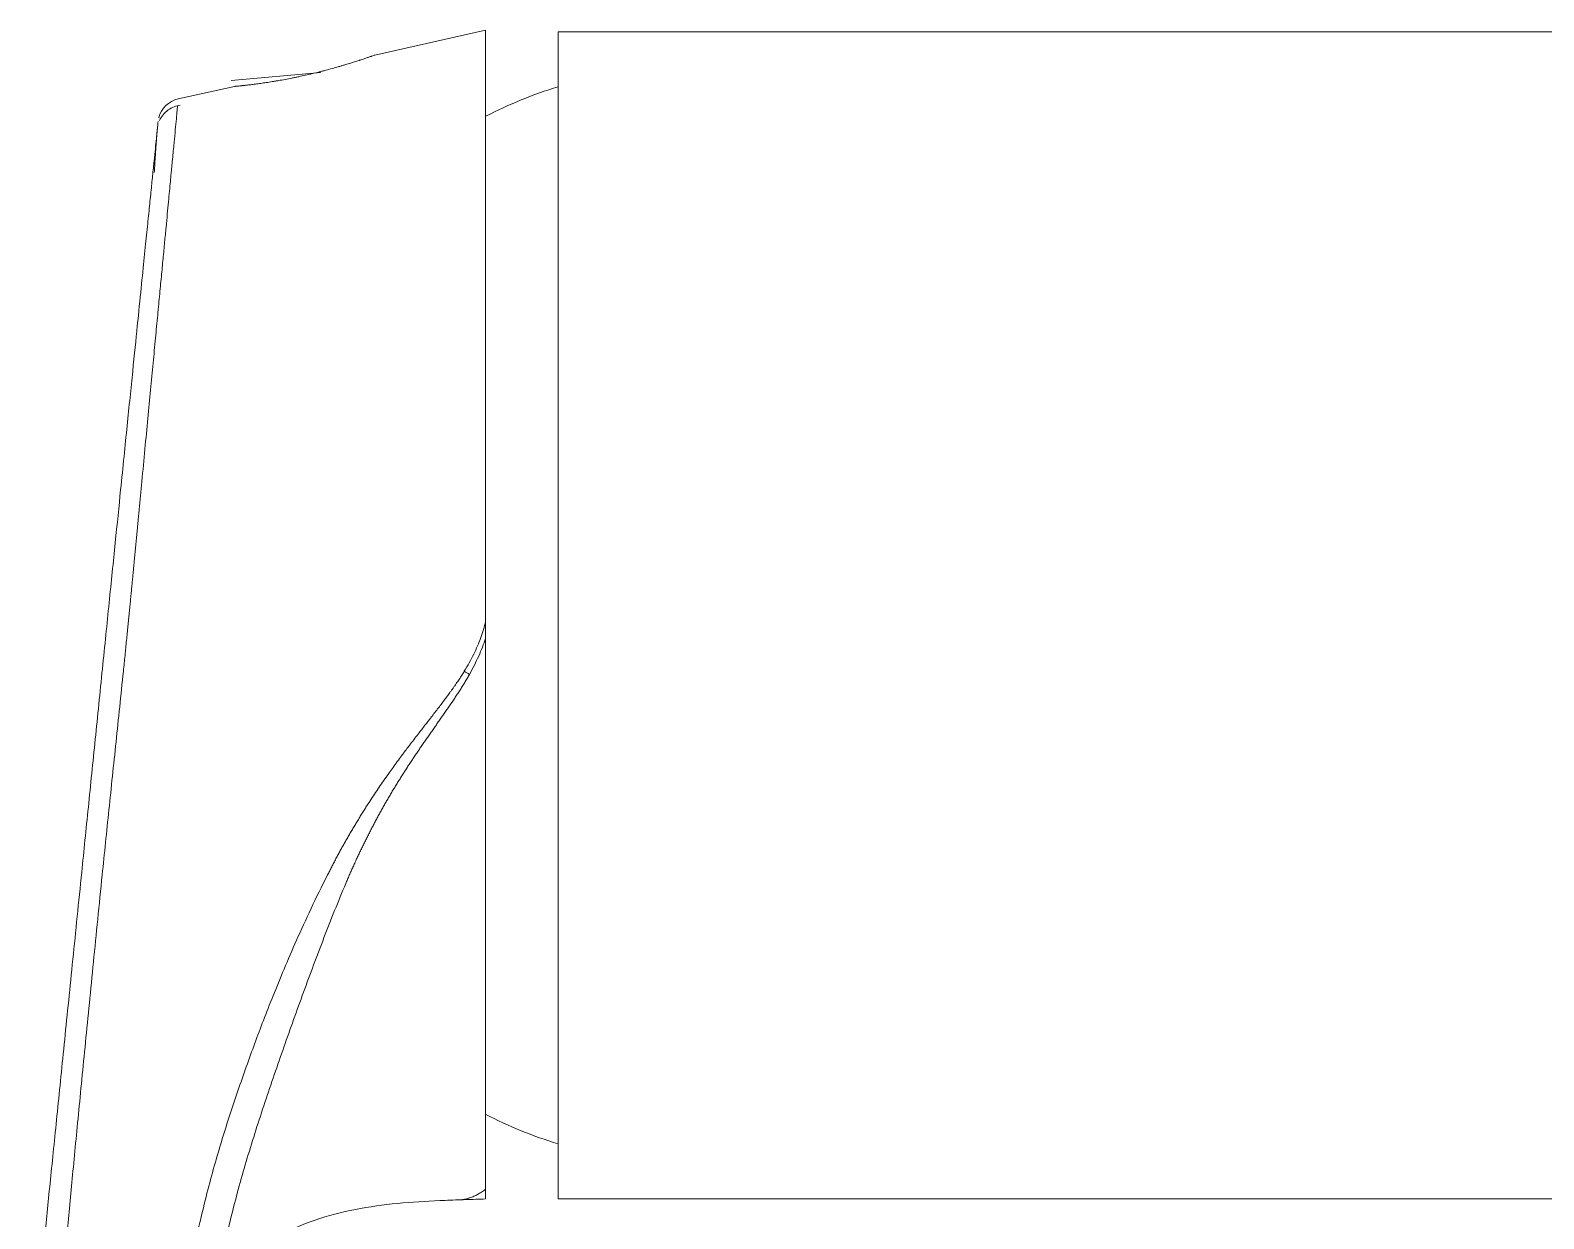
# Model space of a CAD drawing. Extents: x 3349 to 5808, y -3 to 827.
# Drawn here: x 4001 to 4059.4, y 224.9 to 270.7 of the extents above; entities that cross this region are included whole.
import ezdxf

# ---------------------------------------------------------------- set-up
doc = ezdxf.new("R2010")
doc.units = 0
doc.header["$LTSCALE"] = 4
doc.header["$MEASUREMENT"] = 0
doc.layers.add('1', color=7, linetype='CONTINUOUS')

msp = doc.modelspace()

# ---------------------------------------------------------------- linework, layer by layer
at = {"layer": '1', "color": 7, "linetype": 'Continuous', "lineweight": 18}
for p, q in [((4018.578, 270.742), (4014.309, 269.788)), ((4018.578, 270.742), (4014.309, 269.788)), ((4051.373, 270.687), (4021.373, 270.687)), ((4021.373, 270.687), (4021.373, 225.687)), ((4051.373, 270.687), (4021.373, 270.687)), ((4021.373, 270.687), (4021.373, 225.687)), ((4088.873, 270.687), (4051.373, 270.687)), ((4088.873, 270.687), (4051.373, 270.687)), ((4012.219, 269.111), (4008.773, 268.809)), ((4012.219, 269.111), (4008.773, 268.809)), ((4006.726, 268.094), (4008.894, 268.579)), ((4006.726, 268.094), (4008.894, 268.579)), ((4051.373, 225.687), (4021.373, 225.687)), ((4051.373, 225.687), (4021.373, 225.687)), ((4051.373, 225.687), (4088.873, 225.687)), ((4051.373, 225.687), (4088.873, 225.687))]:
    msp.add_line(p, q, dxfattribs=at)
for centre, start, end in [((4026.351, 252.309), 107.02851, 117.20943), ((4026.351, 252.309), 107.02851, 117.20943), ((4026.351, 244.065), 242.73842, 252.97127), ((4026.351, 244.065), 242.73842, 252.97127)]:
    msp.add_arc(centre, 17, start, end, dxfattribs=at)
for centre, major_axis, ratio, start_param, end_param in [((4006.944, 267.118), (-0.995, 0.101), 1, 5.03359, 6.130223), ((4006.944, 267.118), (-0.995, 0.101), 1, 5.03359, 6.130223), ((4017.942, 246.004), (-0.855, 0.518), 0.076435, 1.395699, 1.628739), ((4017.942, 246.004), (-0.855, 0.518), 0.076435, 1.395699, 1.628739)]:
    msp.add_ellipse(centre, major_axis=major_axis, ratio=ratio, start_param=start_param, end_param=end_param, dxfattribs=at)
for points, knots in [([(4018.578, 253.187), (4018.578, 253.81), (4018.578, 254.421), (4018.578, 255.624), (4018.578, 256.215), (4018.578, 257.376), (4018.578, 257.947), (4018.578, 259.068), (4018.578, 259.618), (4018.578, 260.226), (4018.578, 260.293), (4018.578, 260.427), (4018.578, 260.494), (4018.578, 260.695), (4018.578, 261.091), (4018.578, 261.478), (4018.578, 262.237), (4018.578, 262.726), (4018.578, 263.667), (4018.578, 264.12), (4018.578, 264.989), (4018.578, 265.405), (4018.578, 265.853), (4018.578, 265.902), (4018.578, 266), (4018.578, 266.049), (4018.578, 266.195), (4018.578, 266.481), (4018.578, 266.754), (4018.578, 267.283), (4018.578, 267.94), (4018.578, 268.505), (4018.578, 269.022), (4018.578, 269.258), (4018.578, 269.495), (4018.578, 269.521), (4018.578, 269.572), (4018.578, 269.597), (4018.578, 269.672), (4018.578, 269.816), (4018.578, 269.944), (4018.578, 270.182), (4018.578, 270.446), (4018.578, 270.607), (4018.578, 270.715), (4018.578, 270.742), (4018.578, 270.742)], [0, 0, 0, 0, 0.0625, 0.0625, 0.125, 0.125, 0.1875, 0.1875, 0.25, 0.25, 0.257812, 0.257812, 0.265625, 0.265625, 0.28125, 0.3125, 0.3125, 0.375, 0.375, 0.4375, 0.4375, 0.5, 0.5, 0.507812, 0.507812, 0.515625, 0.515625, 0.53125, 0.5625, 0.5625, 0.625, 0.6875, 0.6875, 0.75, 0.75, 0.757812, 0.757812, 0.765625, 0.765625, 0.78125, 0.8125, 0.8125, 0.875, 0.9375, 0.9375, 1, 1, 1, 1]), ([(4018.578, 253.187), (4018.578, 253.81), (4018.578, 254.421), (4018.578, 255.624), (4018.578, 256.215), (4018.578, 257.376), (4018.578, 257.947), (4018.578, 259.068), (4018.578, 259.618), (4018.578, 260.226), (4018.578, 260.293), (4018.578, 260.427), (4018.578, 260.494), (4018.578, 260.695), (4018.578, 261.091), (4018.578, 261.478), (4018.578, 262.237), (4018.578, 262.726), (4018.578, 263.667), (4018.578, 264.12), (4018.578, 264.989), (4018.578, 265.405), (4018.578, 265.853), (4018.578, 265.902), (4018.578, 266), (4018.578, 266.049), (4018.578, 266.195), (4018.578, 266.481), (4018.578, 266.754), (4018.578, 267.283), (4018.578, 267.94), (4018.578, 268.505), (4018.578, 269.022), (4018.578, 269.258), (4018.578, 269.495), (4018.578, 269.521), (4018.578, 269.572), (4018.578, 269.597), (4018.578, 269.672), (4018.578, 269.816), (4018.578, 269.944), (4018.578, 270.182), (4018.578, 270.446), (4018.578, 270.607), (4018.578, 270.715), (4018.578, 270.742), (4018.578, 270.742)], [0, 0, 0, 0, 0.0625, 0.0625, 0.125, 0.125, 0.1875, 0.1875, 0.25, 0.25, 0.257812, 0.257812, 0.265625, 0.265625, 0.28125, 0.3125, 0.3125, 0.375, 0.375, 0.4375, 0.4375, 0.5, 0.5, 0.507812, 0.507812, 0.515625, 0.515625, 0.53125, 0.5625, 0.5625, 0.625, 0.6875, 0.6875, 0.75, 0.75, 0.757812, 0.757812, 0.765625, 0.765625, 0.78125, 0.8125, 0.8125, 0.875, 0.9375, 0.9375, 1, 1, 1, 1]), ([(4014.309, 269.788), (4014.309, 269.788), (4014.305, 269.787), (4014.287, 269.781), (4014.261, 269.772), (4014.219, 269.756), (4014.186, 269.745), (4014.18, 269.743), (4014.166, 269.738), (4014.158, 269.736), (4014.136, 269.728), (4014.12, 269.722), (4014.07, 269.705), (4013.994, 269.679), (4013.905, 269.649), (4013.832, 269.624), (4013.806, 269.616), (4013.767, 269.603), (4013.754, 269.599), (4013.726, 269.59), (4013.658, 269.567), (4013.526, 269.525), (4013.333, 269.464), (4013.192, 269.422), (4013.101, 269.394), (4013.083, 269.389), (4013.046, 269.378), (4012.99, 269.362), (4012.933, 269.345), (4012.818, 269.312), (4012.661, 269.268), (4012.496, 269.223), (4012.371, 269.19), (4012.328, 269.179), (4012.264, 269.163), (4012.243, 269.157), (4012.2, 269.146), (4012.092, 269.119), (4011.897, 269.071), (4011.722, 269.03), (4011.546, 268.991), (4011.458, 268.971), (4011.347, 268.948), (4011.324, 268.943), (4011.28, 268.934), (4011.214, 268.92), (4011.148, 268.907), (4011.018, 268.881), (4010.846, 268.847), (4010.678, 268.817), (4010.554, 268.796), (4010.513, 268.789), (4010.452, 268.778), (4010.432, 268.775), (4010.391, 268.768), (4010.291, 268.752), (4010.119, 268.725), (4009.975, 268.704), (4009.836, 268.685), (4009.769, 268.676), (4009.64, 268.659), (4009.519, 268.644), (4009.358, 268.625), (4009.265, 268.615), (4009.211, 268.609), (4009.201, 268.608), (4009.18, 268.606), (4009.17, 268.605), (4009.141, 268.602), (4009.122, 268.6), (4009.07, 268.595), (4009.009, 268.589), (4008.965, 268.585), (4008.939, 268.583), (4008.931, 268.582), (4008.917, 268.581), (4008.912, 268.58), (4008.898, 268.579), (4008.894, 268.579), (4008.894, 268.579)], [0, 0, 0, 0, 0.031253, 0.031253, 0.062507, 0.09376, 0.09376, 0.101573, 0.101573, 0.109387, 0.109387, 0.125013, 0.125013, 0.156266, 0.18752, 0.18752, 0.203146, 0.203146, 0.21096, 0.21096, 0.218773, 0.250026, 0.28128, 0.312533, 0.312533, 0.320346, 0.320346, 0.32816, 0.343786, 0.343786, 0.375039, 0.406293, 0.406293, 0.421919, 0.421919, 0.429733, 0.429733, 0.437546, 0.468799, 0.500053, 0.500053, 0.531306, 0.531306, 0.539119, 0.539119, 0.546933, 0.562559, 0.562559, 0.593813, 0.625066, 0.625066, 0.640692, 0.640692, 0.648506, 0.648506, 0.656319, 0.687572, 0.718826, 0.718826, 0.750079, 0.750079, 0.781332, 0.812586, 0.843839, 0.843839, 0.851652, 0.851652, 0.859466, 0.859466, 0.875092, 0.875092, 0.906345, 0.937599, 0.937599, 0.953225, 0.953225, 0.968852, 0.968852, 1, 1, 1, 1]), ([(4014.309, 269.788), (4014.309, 269.788), (4014.305, 269.787), (4014.287, 269.781), (4014.261, 269.772), (4014.219, 269.756), (4014.186, 269.745), (4014.18, 269.743), (4014.166, 269.738), (4014.158, 269.736), (4014.136, 269.728), (4014.12, 269.722), (4014.07, 269.705), (4013.994, 269.679), (4013.905, 269.649), (4013.832, 269.624), (4013.806, 269.616), (4013.767, 269.603), (4013.754, 269.599), (4013.726, 269.59), (4013.658, 269.567), (4013.526, 269.525), (4013.333, 269.464), (4013.192, 269.422), (4013.101, 269.394), (4013.083, 269.389), (4013.046, 269.378), (4012.99, 269.362), (4012.933, 269.345), (4012.818, 269.312), (4012.661, 269.268), (4012.496, 269.223), (4012.371, 269.19), (4012.328, 269.179), (4012.264, 269.163), (4012.243, 269.157), (4012.2, 269.146), (4012.092, 269.119), (4011.897, 269.071), (4011.722, 269.03), (4011.546, 268.991), (4011.458, 268.971), (4011.347, 268.948), (4011.324, 268.943), (4011.28, 268.934), (4011.214, 268.92), (4011.148, 268.907), (4011.018, 268.881), (4010.846, 268.847), (4010.678, 268.817), (4010.554, 268.796), (4010.513, 268.789), (4010.452, 268.778), (4010.432, 268.775), (4010.391, 268.768), (4010.291, 268.752), (4010.119, 268.725), (4009.975, 268.704), (4009.836, 268.685), (4009.769, 268.676), (4009.64, 268.659), (4009.519, 268.644), (4009.358, 268.625), (4009.265, 268.615), (4009.211, 268.609), (4009.201, 268.608), (4009.18, 268.606), (4009.17, 268.605), (4009.141, 268.602), (4009.122, 268.6), (4009.07, 268.595), (4009.009, 268.589), (4008.965, 268.585), (4008.939, 268.583), (4008.931, 268.582), (4008.917, 268.581), (4008.912, 268.58), (4008.898, 268.579), (4008.894, 268.579), (4008.894, 268.579)], [0, 0, 0, 0, 0.031253, 0.031253, 0.062507, 0.09376, 0.09376, 0.101573, 0.101573, 0.109387, 0.109387, 0.125013, 0.125013, 0.156266, 0.18752, 0.18752, 0.203146, 0.203146, 0.21096, 0.21096, 0.218773, 0.250026, 0.28128, 0.312533, 0.312533, 0.320346, 0.320346, 0.32816, 0.343786, 0.343786, 0.375039, 0.406293, 0.406293, 0.421919, 0.421919, 0.429733, 0.429733, 0.437546, 0.468799, 0.500053, 0.500053, 0.531306, 0.531306, 0.539119, 0.539119, 0.546933, 0.562559, 0.562559, 0.593813, 0.625066, 0.625066, 0.640692, 0.640692, 0.648506, 0.648506, 0.656319, 0.687572, 0.718826, 0.718826, 0.750079, 0.750079, 0.781332, 0.812586, 0.843839, 0.843839, 0.851652, 0.851652, 0.859466, 0.859466, 0.875092, 0.875092, 0.906345, 0.937599, 0.937599, 0.953225, 0.953225, 0.968852, 0.968852, 1, 1, 1, 1]), ([(4006.806, 267.849), (4006.723, 267.839), (4006.56, 267.799), (4006.33, 267.677), (4006.136, 267.495), (4006.043, 267.347), (4006.006, 267.266)], [0, 0, 0, 0, 0.237697, 0.488898, 0.745933, 1, 1, 1, 1]), ([(4006.806, 267.849), (4006.723, 267.839), (4006.56, 267.799), (4006.33, 267.677), (4006.136, 267.495), (4006.043, 267.347), (4006.006, 267.266)], [0, 0, 0, 0, 0.237697, 0.488898, 0.745933, 1, 1, 1, 1]), ([(4018.578, 253.187), (4018.578, 252.758), (4018.578, 252.325), (4018.578, 251.673), (4018.578, 251.455), (4018.578, 251.018), (4018.578, 250.799), (4018.578, 250.142), (4018.578, 249.703), (4018.578, 248.825), (4018.578, 248.386), (4018.578, 247.946)], [0, 0, 0, 0, 0.25, 0.25, 0.375, 0.375, 0.5, 0.5, 0.75, 0.75, 1, 1, 1, 1]), ([(4018.578, 253.187), (4018.578, 252.758), (4018.578, 252.325), (4018.578, 251.673), (4018.578, 251.455), (4018.578, 251.018), (4018.578, 250.799), (4018.578, 250.142), (4018.578, 249.703), (4018.578, 248.825), (4018.578, 248.386), (4018.578, 247.946)], [0, 0, 0, 0, 0.25, 0.25, 0.375, 0.375, 0.5, 0.5, 0.75, 0.75, 1, 1, 1, 1]), ([(4013.185, 237.849), (4013.196, 237.875), (4013.218, 237.928), (4013.252, 238.007), (4013.286, 238.086), (4013.321, 238.165), (4013.355, 238.244), (4013.39, 238.323), (4013.425, 238.402), (4013.46, 238.481), (4013.496, 238.559), (4013.531, 238.638), (4013.567, 238.716), (4013.604, 238.795), (4013.64, 238.873), (4013.677, 238.952), (4013.714, 239.03), (4013.751, 239.108), (4013.788, 239.186), (4013.826, 239.264), (4013.864, 239.342), (4013.902, 239.419), (4013.94, 239.497), (4013.979, 239.575), (4014.018, 239.652), (4014.057, 239.73), (4014.096, 239.807), (4014.136, 239.884), (4014.175, 239.961), (4014.215, 240.038), (4014.256, 240.115), (4014.296, 240.192), (4014.337, 240.268), (4014.378, 240.345), (4014.42, 240.421), (4014.461, 240.498), (4014.503, 240.574), (4014.545, 240.65), (4014.588, 240.726), (4014.63, 240.802), (4014.673, 240.878), (4014.716, 240.953), (4014.76, 241.029), (4014.803, 241.104), (4014.847, 241.179), (4014.891, 241.254), (4014.936, 241.329), (4014.98, 241.404), (4015.025, 241.479), (4015.071, 241.554), (4015.116, 241.628), (4015.162, 241.703), (4015.208, 241.777), (4015.254, 241.851), (4015.3, 241.925), (4015.347, 241.999), (4015.394, 242.073), (4015.441, 242.147), (4015.488, 242.22), (4015.536, 242.294), (4015.583, 242.367), (4015.631, 242.441), (4015.68, 242.514), (4015.728, 242.587), (4015.777, 242.66), (4015.825, 242.733), (4015.874, 242.806), (4015.924, 242.879), (4015.973, 242.952), (4016.022, 243.025), (4016.072, 243.097), (4016.122, 243.17), (4016.172, 243.242), (4016.222, 243.315), (4016.272, 243.387), (4016.322, 243.46), (4016.373, 243.532), (4016.423, 243.605), (4016.474, 243.677), (4016.525, 243.75), (4016.576, 243.822), (4016.626, 243.895), (4016.677, 243.967), (4016.728, 244.04), (4016.779, 244.112), (4016.83, 244.185), (4016.881, 244.258), (4016.932, 244.331), (4016.982, 244.404), (4017.033, 244.477), (4017.084, 244.55), (4017.134, 244.623), (4017.185, 244.697), (4017.235, 244.77), (4017.285, 244.844), (4017.335, 244.918), (4017.384, 244.993), (4017.434, 245.067), (4017.483, 245.142), (4017.532, 245.217), (4017.581, 245.292), (4017.629, 245.368), (4017.676, 245.444), (4017.724, 245.52), (4017.771, 245.597), (4017.817, 245.674), (4017.863, 245.752), (4017.908, 245.83), (4017.938, 245.882), (4017.953, 245.908)], [0, 0, 0, 0, 0.009221, 0.018443, 0.027665, 0.036889, 0.046115, 0.055341, 0.064568, 0.073797, 0.083028, 0.092259, 0.101492, 0.110727, 0.119963, 0.1292, 0.138439, 0.147679, 0.156921, 0.166165, 0.175409, 0.184655, 0.193903, 0.203152, 0.212402, 0.221654, 0.230907, 0.240161, 0.249416, 0.258673, 0.267931, 0.27719, 0.286451, 0.295713, 0.304977, 0.314243, 0.32351, 0.332779, 0.342049, 0.351322, 0.360596, 0.369872, 0.37915, 0.38843, 0.397713, 0.406997, 0.416284, 0.425574, 0.434866, 0.444161, 0.453459, 0.46276, 0.472063, 0.481369, 0.490679, 0.499991, 0.509307, 0.518627, 0.527949, 0.537276, 0.546605, 0.555939, 0.565276, 0.574617, 0.583961, 0.59331, 0.602662, 0.612019, 0.62138, 0.630745, 0.640114, 0.649488, 0.658866, 0.668249, 0.677636, 0.687028, 0.696424, 0.705826, 0.715232, 0.724642, 0.734058, 0.743478, 0.752903, 0.762333, 0.771769, 0.78121, 0.790656, 0.800107, 0.809564, 0.819026, 0.828494, 0.837967, 0.847446, 0.856931, 0.866422, 0.875919, 0.885422, 0.894931, 0.904447, 0.913969, 0.923498, 0.933034, 0.942577, 0.952127, 0.961685, 0.971251, 0.980825, 0.990409, 1, 1, 1, 1]), ([(4013.185, 237.849), (4013.196, 237.875), (4013.218, 237.928), (4013.252, 238.007), (4013.286, 238.086), (4013.321, 238.165), (4013.355, 238.244), (4013.39, 238.323), (4013.425, 238.402), (4013.46, 238.481), (4013.496, 238.559), (4013.531, 238.638), (4013.567, 238.716), (4013.604, 238.795), (4013.64, 238.873), (4013.677, 238.952), (4013.714, 239.03), (4013.751, 239.108), (4013.788, 239.186), (4013.826, 239.264), (4013.864, 239.342), (4013.902, 239.419), (4013.94, 239.497), (4013.979, 239.575), (4014.018, 239.652), (4014.057, 239.73), (4014.096, 239.807), (4014.136, 239.884), (4014.175, 239.961), (4014.215, 240.038), (4014.256, 240.115), (4014.296, 240.192), (4014.337, 240.268), (4014.378, 240.345), (4014.42, 240.421), (4014.461, 240.498), (4014.503, 240.574), (4014.545, 240.65), (4014.588, 240.726), (4014.63, 240.802), (4014.673, 240.878), (4014.716, 240.953), (4014.76, 241.029), (4014.803, 241.104), (4014.847, 241.179), (4014.891, 241.254), (4014.936, 241.329), (4014.98, 241.404), (4015.025, 241.479), (4015.071, 241.554), (4015.116, 241.628), (4015.162, 241.703), (4015.208, 241.777), (4015.254, 241.851), (4015.3, 241.925), (4015.347, 241.999), (4015.394, 242.073), (4015.441, 242.147), (4015.488, 242.22), (4015.536, 242.294), (4015.583, 242.367), (4015.631, 242.441), (4015.68, 242.514), (4015.728, 242.587), (4015.777, 242.66), (4015.825, 242.733), (4015.874, 242.806), (4015.924, 242.879), (4015.973, 242.952), (4016.022, 243.025), (4016.072, 243.097), (4016.122, 243.17), (4016.172, 243.242), (4016.222, 243.315), (4016.272, 243.387), (4016.322, 243.46), (4016.373, 243.532), (4016.423, 243.605), (4016.474, 243.677), (4016.525, 243.75), (4016.576, 243.822), (4016.626, 243.895), (4016.677, 243.967), (4016.728, 244.04), (4016.779, 244.112), (4016.83, 244.185), (4016.881, 244.258), (4016.932, 244.331), (4016.982, 244.404), (4017.033, 244.477), (4017.084, 244.55), (4017.134, 244.623), (4017.185, 244.697), (4017.235, 244.77), (4017.285, 244.844), (4017.335, 244.918), (4017.384, 244.993), (4017.434, 245.067), (4017.483, 245.142), (4017.532, 245.217), (4017.581, 245.292), (4017.629, 245.368), (4017.676, 245.444), (4017.724, 245.52), (4017.771, 245.597), (4017.817, 245.674), (4017.863, 245.752), (4017.908, 245.83), (4017.938, 245.882), (4017.953, 245.908)], [0, 0, 0, 0, 0.009221, 0.018443, 0.027665, 0.036889, 0.046115, 0.055341, 0.064568, 0.073797, 0.083028, 0.092259, 0.101492, 0.110727, 0.119963, 0.1292, 0.138439, 0.147679, 0.156921, 0.166165, 0.175409, 0.184655, 0.193903, 0.203152, 0.212402, 0.221654, 0.230907, 0.240161, 0.249416, 0.258673, 0.267931, 0.27719, 0.286451, 0.295713, 0.304977, 0.314243, 0.32351, 0.332779, 0.342049, 0.351322, 0.360596, 0.369872, 0.37915, 0.38843, 0.397713, 0.406997, 0.416284, 0.425574, 0.434866, 0.444161, 0.453459, 0.46276, 0.472063, 0.481369, 0.490679, 0.499991, 0.509307, 0.518627, 0.527949, 0.537276, 0.546605, 0.555939, 0.565276, 0.574617, 0.583961, 0.59331, 0.602662, 0.612019, 0.62138, 0.630745, 0.640114, 0.649488, 0.658866, 0.668249, 0.677636, 0.687028, 0.696424, 0.705826, 0.715232, 0.724642, 0.734058, 0.743478, 0.752903, 0.762333, 0.771769, 0.78121, 0.790656, 0.800107, 0.809564, 0.819026, 0.828494, 0.837967, 0.847446, 0.856931, 0.866422, 0.875919, 0.885422, 0.894931, 0.904447, 0.913969, 0.923498, 0.933034, 0.942577, 0.952127, 0.961685, 0.971251, 0.980825, 0.990409, 1, 1, 1, 1]), ([(4018.578, 246.03), (4018.578, 243.277), (4018.578, 237.872), (4018.578, 231.15), (4018.578, 227.433), (4018.578, 226.299), (4018.578, 226.045)], [0, 0, 0, 0, 0.284393, 0.568794, 0.853196, 1, 1, 1, 1]), ([(4018.578, 246.03), (4018.578, 243.277), (4018.578, 237.872), (4018.578, 231.15), (4018.578, 227.433), (4018.578, 226.299), (4018.578, 226.045)], [0, 0, 0, 0, 0.284393, 0.568794, 0.853196, 1, 1, 1, 1]), ([(4018.578, 225.687), (4018.325, 225.678), (4017.811, 225.662), (4016.75, 225.626), (4014.841, 225.521), (4012.656, 225.181), (4010.82, 224.411), (4010.049, 223.886), (4009.735, 223.622)], [0, 0, 0, 0, 0.086539, 0.173078, 0.346156, 0.692311, 0.865389, 1, 1, 1, 1]), ([(4018.578, 225.687), (4018.325, 225.678), (4017.811, 225.662), (4016.75, 225.626), (4014.841, 225.521), (4012.656, 225.181), (4010.82, 224.411), (4010.049, 223.886), (4009.735, 223.622)], [0, 0, 0, 0, 0.086539, 0.173078, 0.346156, 0.692311, 0.865389, 1, 1, 1, 1])]:
    msp.add_open_spline(points, degree=3, knots=knots, dxfattribs=at)
at = {"layer": '1', "color": 7, "linetype": 'Continuous', "lineweight": 13}
for points, knots in [([(4006.701, 267.831), (4006.698, 267.796), (4006.687, 267.681), (4006.663, 267.432), (4006.625, 267.036), (4006.594, 266.707), (4006.56, 266.345), (4006.541, 266.147), (4006.51, 265.824), (4006.494, 265.657), (4006.475, 265.45), (4006.465, 265.344), (4006.46, 265.29), (4006.457, 265.263), (4006.456, 265.25), (4006.455, 265.243), (4006.455, 265.239), (4006.455, 265.238), (4006.455, 265.237), (4006.454, 265.237), (4006.454, 265.236), (4006.454, 265.236), (4006.435, 265.032), (4006.413, 264.801), (4006.363, 264.279), (4006.336, 263.988), (4006.289, 263.498), (4006.256, 263.154), (4006.22, 262.773), (4006.182, 262.371), (4006.162, 262.16), (4006.12, 261.718), (4006.075, 261.254), (4006.003, 260.493), (4005.924, 259.664), (4005.867, 259.065), (4005.808, 258.442), (4005.777, 258.119), (4005.713, 257.448), (4005.68, 257.101), (4005.612, 256.382), (4005.576, 256.011), (4005.503, 255.244), (4005.465, 254.849), (4005.388, 254.035), (4005.348, 253.617), (4005.307, 253.187)], [0, 0, 0, 0, 0.035608, 0.109792, 0.183976, 0.25816, 0.25816, 0.332344, 0.332344, 0.369436, 0.387982, 0.397255, 0.401892, 0.40421, 0.405369, 0.405949, 0.406238, 0.406383, 0.406456, 0.406492, 0.406492, 0.406528, 0.406528, 0.480712, 0.480712, 0.554896, 0.554896, 0.591988, 0.62908, 0.62908, 0.666172, 0.666172, 0.703264, 0.740356, 0.777448, 0.81454, 0.81454, 0.851632, 0.851632, 0.888724, 0.888724, 0.925816, 0.925816, 0.962908, 0.962908, 1, 1, 1, 1]), ([(4006.701, 267.831), (4006.698, 267.796), (4006.687, 267.681), (4006.663, 267.432), (4006.625, 267.036), (4006.594, 266.707), (4006.56, 266.345), (4006.541, 266.147), (4006.51, 265.824), (4006.494, 265.657), (4006.475, 265.45), (4006.465, 265.344), (4006.46, 265.29), (4006.457, 265.263), (4006.456, 265.25), (4006.455, 265.243), (4006.455, 265.239), (4006.455, 265.238), (4006.455, 265.237), (4006.454, 265.237), (4006.454, 265.236), (4006.454, 265.236), (4006.435, 265.032), (4006.413, 264.801), (4006.363, 264.279), (4006.336, 263.988), (4006.289, 263.498), (4006.256, 263.154), (4006.22, 262.773), (4006.182, 262.371), (4006.162, 262.16), (4006.12, 261.718), (4006.075, 261.254), (4006.003, 260.493), (4005.924, 259.664), (4005.867, 259.065), (4005.808, 258.442), (4005.777, 258.119), (4005.713, 257.448), (4005.68, 257.101), (4005.612, 256.382), (4005.576, 256.011), (4005.503, 255.244), (4005.465, 254.849), (4005.388, 254.035), (4005.348, 253.617), (4005.307, 253.187)], [0, 0, 0, 0, 0.035608, 0.109792, 0.183976, 0.25816, 0.25816, 0.332344, 0.332344, 0.369436, 0.387982, 0.397255, 0.401892, 0.40421, 0.405369, 0.405949, 0.406238, 0.406383, 0.406456, 0.406492, 0.406492, 0.406528, 0.406528, 0.480712, 0.480712, 0.554896, 0.554896, 0.591988, 0.62908, 0.62908, 0.666172, 0.666172, 0.703264, 0.740356, 0.777448, 0.81454, 0.81454, 0.851632, 0.851632, 0.888724, 0.888724, 0.925816, 0.925816, 0.962908, 0.962908, 1, 1, 1, 1]), ([(4005.307, 253.187), (4005.305, 253.168), (4005.302, 253.131), (4005.296, 253.075), (4005.291, 253.018), (4005.286, 252.961), (4005.28, 252.904), (4005.275, 252.847), (4005.269, 252.789), (4005.264, 252.731), (4005.258, 252.673), (4005.253, 252.615), (4005.247, 252.556), (4005.242, 252.497), (4005.236, 252.438), (4005.23, 252.378), (4005.225, 252.318), (4005.219, 252.258), (4005.213, 252.198), (4005.208, 252.137), (4005.202, 252.076), (4005.196, 252.015), (4005.19, 251.953), (4005.184, 251.892), (4005.179, 251.83), (4005.173, 251.767), (4005.167, 251.705), (4005.161, 251.642), (4005.155, 251.579), (4005.149, 251.515), (4005.143, 251.452), (4005.137, 251.388), (4005.131, 251.324), (4005.124, 251.259), (4005.118, 251.194), (4005.112, 251.129), (4005.106, 251.064), (4005.1, 250.999), (4005.093, 250.933), (4005.087, 250.867), (4005.081, 250.8), (4005.074, 250.734), (4005.068, 250.667), (4005.062, 250.6), (4005.055, 250.532), (4005.049, 250.465), (4005.042, 250.397), (4005.036, 250.329), (4005.029, 250.26), (4005.023, 250.191), (4005.016, 250.122), (4005.009, 250.053), (4005.003, 249.984), (4004.996, 249.914), (4004.985, 249.801), (4004.97, 249.643), (4004.95, 249.437), (4004.929, 249.223), (4004.907, 249), (4004.885, 248.77), (4004.861, 248.531), (4004.837, 248.284), (4004.812, 248.03), (4004.786, 247.767), (4004.759, 247.496), (4004.731, 247.218), (4004.703, 246.931), (4004.673, 246.638), (4004.643, 246.336), (4004.622, 246.133), (4004.611, 246.03)], [0, 0, 0, 0, 0.008025, 0.016082, 0.02417, 0.03229, 0.040441, 0.048624, 0.056839, 0.065085, 0.073363, 0.081673, 0.090016, 0.09839, 0.106797, 0.115236, 0.123707, 0.132211, 0.140747, 0.149316, 0.157918, 0.166552, 0.175219, 0.183919, 0.192652, 0.201418, 0.210217, 0.219049, 0.227915, 0.236813, 0.245745, 0.25471, 0.263709, 0.272741, 0.281807, 0.290906, 0.300039, 0.309206, 0.318406, 0.32764, 0.336907, 0.346209, 0.355544, 0.364913, 0.374316, 0.383752, 0.393223, 0.402727, 0.412265, 0.421838, 0.431444, 0.441083, 0.450757, 0.460465, 0.470206, 0.497769, 0.526449, 0.556247, 0.587162, 0.619194, 0.65234, 0.686598, 0.721965, 0.758436, 0.796004, 0.834663, 0.874403, 0.915215, 0.957085, 1, 1, 1, 1]), ([(4005.307, 253.187), (4005.305, 253.168), (4005.302, 253.131), (4005.296, 253.075), (4005.291, 253.018), (4005.286, 252.961), (4005.28, 252.904), (4005.275, 252.847), (4005.269, 252.789), (4005.264, 252.731), (4005.258, 252.673), (4005.253, 252.615), (4005.247, 252.556), (4005.242, 252.497), (4005.236, 252.438), (4005.23, 252.378), (4005.225, 252.318), (4005.219, 252.258), (4005.213, 252.198), (4005.208, 252.137), (4005.202, 252.076), (4005.196, 252.015), (4005.19, 251.953), (4005.184, 251.892), (4005.179, 251.83), (4005.173, 251.767), (4005.167, 251.705), (4005.161, 251.642), (4005.155, 251.579), (4005.149, 251.515), (4005.143, 251.452), (4005.137, 251.388), (4005.131, 251.324), (4005.124, 251.259), (4005.118, 251.194), (4005.112, 251.129), (4005.106, 251.064), (4005.1, 250.999), (4005.093, 250.933), (4005.087, 250.867), (4005.081, 250.8), (4005.074, 250.734), (4005.068, 250.667), (4005.062, 250.6), (4005.055, 250.532), (4005.049, 250.465), (4005.042, 250.397), (4005.036, 250.329), (4005.029, 250.26), (4005.023, 250.191), (4005.016, 250.122), (4005.009, 250.053), (4005.003, 249.984), (4004.996, 249.914), (4004.985, 249.801), (4004.97, 249.643), (4004.95, 249.437), (4004.929, 249.223), (4004.907, 249), (4004.885, 248.77), (4004.861, 248.531), (4004.837, 248.284), (4004.812, 248.03), (4004.786, 247.767), (4004.759, 247.496), (4004.731, 247.218), (4004.703, 246.931), (4004.673, 246.638), (4004.643, 246.336), (4004.622, 246.133), (4004.611, 246.03)], [0, 0, 0, 0, 0.008025, 0.016082, 0.02417, 0.03229, 0.040441, 0.048624, 0.056839, 0.065085, 0.073363, 0.081673, 0.090016, 0.09839, 0.106797, 0.115236, 0.123707, 0.132211, 0.140747, 0.149316, 0.157918, 0.166552, 0.175219, 0.183919, 0.192652, 0.201418, 0.210217, 0.219049, 0.227915, 0.236813, 0.245745, 0.25471, 0.263709, 0.272741, 0.281807, 0.290906, 0.300039, 0.309206, 0.318406, 0.32764, 0.336907, 0.346209, 0.355544, 0.364913, 0.374316, 0.383752, 0.393223, 0.402727, 0.412265, 0.421838, 0.431444, 0.441083, 0.450757, 0.460465, 0.470206, 0.497769, 0.526449, 0.556247, 0.587162, 0.619194, 0.65234, 0.686598, 0.721965, 0.758436, 0.796004, 0.834663, 0.874403, 0.915215, 0.957085, 1, 1, 1, 1]), ([(4012.487, 238.187), (4012.5, 238.213), (4012.526, 238.264), (4012.566, 238.342), (4012.605, 238.419), (4012.645, 238.496), (4012.685, 238.574), (4012.726, 238.651), (4012.767, 238.728), (4012.808, 238.806), (4012.849, 238.883), (4012.891, 238.961), (4012.933, 239.038), (4012.975, 239.116), (4013.018, 239.193), (4013.061, 239.271), (4013.104, 239.349), (4013.148, 239.426), (4013.192, 239.504), (4013.236, 239.582), (4013.281, 239.66), (4013.325, 239.737), (4013.371, 239.815), (4013.416, 239.893), (4013.462, 239.971), (4013.508, 240.049), (4013.555, 240.127), (4013.602, 240.205), (4013.649, 240.283), (4013.697, 240.361), (4013.745, 240.44), (4013.793, 240.518), (4013.842, 240.596), (4013.891, 240.674), (4013.94, 240.753), (4013.99, 240.831), (4014.078, 240.969), (4014.207, 241.168), (4014.38, 241.427), (4014.557, 241.688), (4014.778, 242.006), (4015.052, 242.389), (4015.353, 242.797), (4015.664, 243.207), (4015.909, 243.525), (4016.109, 243.783), (4016.235, 243.944), (4016.344, 244.085), (4016.439, 244.206), (4016.518, 244.308), (4016.612, 244.429), (4016.724, 244.574), (4016.856, 244.747), (4016.979, 244.909), (4017.093, 245.062), (4017.187, 245.191), (4017.264, 245.297), (4017.326, 245.384), (4017.386, 245.469), (4017.444, 245.553), (4017.5, 245.636), (4017.555, 245.717), (4017.607, 245.797), (4017.658, 245.876), (4017.707, 245.953), (4017.739, 246.004), (4017.755, 246.03)], [0, 0, 0, 0, 0.00915, 0.018316, 0.027498, 0.036696, 0.045911, 0.055143, 0.064392, 0.073658, 0.082942, 0.092244, 0.101563, 0.110901, 0.120257, 0.129633, 0.139027, 0.148441, 0.157874, 0.167327, 0.1768, 0.186293, 0.195807, 0.205342, 0.214898, 0.224475, 0.234074, 0.243694, 0.253337, 0.263003, 0.272691, 0.282402, 0.292137, 0.301895, 0.311676, 0.321482, 0.331313, 0.36369, 0.39654, 0.429872, 0.463699, 0.519482, 0.579112, 0.624424, 0.682359, 0.706515, 0.728047, 0.746944, 0.763197, 0.776797, 0.787736, 0.812034, 0.834957, 0.856499, 0.876653, 0.895416, 0.906911, 0.918176, 0.929211, 0.940016, 0.95059, 0.960934, 0.971046, 0.980928, 0.990579, 1, 1, 1, 1]), ([(4012.487, 238.187), (4012.5, 238.213), (4012.526, 238.264), (4012.566, 238.342), (4012.605, 238.419), (4012.645, 238.496), (4012.685, 238.574), (4012.726, 238.651), (4012.767, 238.728), (4012.808, 238.806), (4012.849, 238.883), (4012.891, 238.961), (4012.933, 239.038), (4012.975, 239.116), (4013.018, 239.193), (4013.061, 239.271), (4013.104, 239.349), (4013.148, 239.426), (4013.192, 239.504), (4013.236, 239.582), (4013.281, 239.66), (4013.325, 239.737), (4013.371, 239.815), (4013.416, 239.893), (4013.462, 239.971), (4013.508, 240.049), (4013.555, 240.127), (4013.602, 240.205), (4013.649, 240.283), (4013.697, 240.361), (4013.745, 240.44), (4013.793, 240.518), (4013.842, 240.596), (4013.891, 240.674), (4013.94, 240.753), (4013.99, 240.831), (4014.078, 240.969), (4014.207, 241.168), (4014.38, 241.427), (4014.557, 241.688), (4014.778, 242.006), (4015.052, 242.389), (4015.353, 242.797), (4015.664, 243.207), (4015.909, 243.525), (4016.109, 243.783), (4016.235, 243.944), (4016.344, 244.085), (4016.439, 244.206), (4016.518, 244.308), (4016.612, 244.429), (4016.724, 244.574), (4016.856, 244.747), (4016.979, 244.909), (4017.093, 245.062), (4017.187, 245.191), (4017.264, 245.297), (4017.326, 245.384), (4017.386, 245.469), (4017.444, 245.553), (4017.5, 245.636), (4017.555, 245.717), (4017.607, 245.797), (4017.658, 245.876), (4017.707, 245.953), (4017.739, 246.004), (4017.755, 246.03)], [0, 0, 0, 0, 0.00915, 0.018316, 0.027498, 0.036696, 0.045911, 0.055143, 0.064392, 0.073658, 0.082942, 0.092244, 0.101563, 0.110901, 0.120257, 0.129633, 0.139027, 0.148441, 0.157874, 0.167327, 0.1768, 0.186293, 0.195807, 0.205342, 0.214898, 0.224475, 0.234074, 0.243694, 0.253337, 0.263003, 0.272691, 0.282402, 0.292137, 0.301895, 0.311676, 0.321482, 0.331313, 0.36369, 0.39654, 0.429872, 0.463699, 0.519482, 0.579112, 0.624424, 0.682359, 0.706515, 0.728047, 0.746944, 0.763197, 0.776797, 0.787736, 0.812034, 0.834957, 0.856499, 0.876653, 0.895416, 0.906911, 0.918176, 0.929211, 0.940016, 0.95059, 0.960934, 0.971046, 0.980928, 0.990579, 1, 1, 1, 1]), ([(4007.925, 220.687), (4008.032, 221.431), (4008.157, 222.171), (4008.374, 223.274), (4008.451, 223.641), (4008.615, 224.372), (4008.701, 224.737), (4008.883, 225.464), (4008.978, 225.826), (4009.177, 226.548), (4009.28, 226.908), (4009.495, 227.625), (4009.606, 227.983), (4009.833, 228.698), (4009.95, 229.054), (4010.187, 229.767), (4010.308, 230.123), (4010.552, 230.833), (4010.675, 231.188), (4010.923, 231.895), (4011.049, 232.248), (4011.301, 232.953), (4011.429, 233.305), (4011.686, 234.008), (4011.815, 234.359), (4012.078, 235.061), (4012.21, 235.411), (4012.48, 236.11), (4012.616, 236.459), (4012.896, 237.155), (4013.038, 237.502), (4013.185, 237.849)], [0, 0, 0, 0, 0.125, 0.125, 0.1875, 0.1875, 0.25, 0.25, 0.3125, 0.3125, 0.375, 0.375, 0.4375, 0.4375, 0.5, 0.5, 0.5625, 0.5625, 0.625, 0.625, 0.6875, 0.6875, 0.75, 0.75, 0.8125, 0.8125, 0.875, 0.875, 0.9375, 0.9375, 1, 1, 1, 1]), ([(4007.925, 220.687), (4008.032, 221.431), (4008.157, 222.171), (4008.374, 223.274), (4008.451, 223.641), (4008.615, 224.372), (4008.701, 224.737), (4008.883, 225.464), (4008.978, 225.826), (4009.177, 226.548), (4009.28, 226.908), (4009.495, 227.625), (4009.606, 227.983), (4009.833, 228.698), (4009.95, 229.054), (4010.187, 229.767), (4010.308, 230.123), (4010.552, 230.833), (4010.675, 231.188), (4010.923, 231.895), (4011.049, 232.248), (4011.301, 232.953), (4011.429, 233.305), (4011.686, 234.008), (4011.815, 234.359), (4012.078, 235.061), (4012.21, 235.411), (4012.48, 236.11), (4012.616, 236.459), (4012.896, 237.155), (4013.038, 237.502), (4013.185, 237.849)], [0, 0, 0, 0, 0.125, 0.125, 0.1875, 0.1875, 0.25, 0.25, 0.3125, 0.3125, 0.375, 0.375, 0.4375, 0.4375, 0.5, 0.5, 0.5625, 0.5625, 0.625, 0.625, 0.6875, 0.6875, 0.75, 0.75, 0.8125, 0.8125, 0.875, 0.875, 0.9375, 0.9375, 1, 1, 1, 1])]:
    msp.add_open_spline(points, degree=3, knots=knots, dxfattribs=at)
at = {"layer": '1', "color": 7, "linetype": 'Continuous', "lineweight": 18}
for points, degree in [([(4005.991, 267.397), (4005.986, 267.396), (4005.979, 267.37)], 2), ([(4005.991, 267.397), (4005.986, 267.396), (4005.979, 267.37)], 2), ([(4005.949, 267.22), (4005.949, 267.22), (4005.947, 267.196), (4005.935, 267.078), (4005.914, 266.874), (4005.884, 266.578), (4005.845, 266.191), (4005.796, 265.713), (4005.739, 265.149), (4005.673, 264.506), (4005.601, 263.794), (4005.518, 262.979), (4005.42, 262.016), (4005.3, 260.843), (4005.154, 259.401), (4004.975, 257.65), (4004.762, 255.552), (4004.595, 253.911), (4004.505, 253.024)], 3), ([(4005.949, 267.22), (4005.949, 267.22), (4005.947, 267.196), (4005.935, 267.078), (4005.914, 266.874), (4005.884, 266.578), (4005.845, 266.191), (4005.796, 265.713), (4005.739, 265.149), (4005.673, 264.506), (4005.601, 263.794), (4005.518, 262.979), (4005.42, 262.016), (4005.3, 260.843), (4005.154, 259.401), (4004.975, 257.65), (4004.762, 255.552), (4004.595, 253.911), (4004.505, 253.024)], 3), ([(4005.923, 266.962), (4005.885, 266.607), (4005.802, 265.264)], 2), ([(4005.923, 266.962), (4005.885, 266.607), (4005.802, 265.264)], 2), ([(4004.505, 253.024), (4004.44, 252.385), (4004.301, 251.022), (4004.065, 248.707), (4003.893, 247.016), (4003.803, 246.13)], 3), ([(4004.505, 253.024), (4004.44, 252.385), (4004.301, 251.022), (4004.065, 248.707), (4003.893, 247.016), (4003.803, 246.13)], 3), ([(4017.755, 246.03), (4017.89, 246.251), (4018.132, 246.689), (4018.406, 247.333), (4018.529, 247.745), (4018.578, 247.946)], 3), ([(4017.755, 246.03), (4017.89, 246.251), (4018.132, 246.689), (4018.406, 247.333), (4018.529, 247.745), (4018.578, 247.946)], 3), ([(4018.578, 247.299), (4018.578, 247.372), (4018.578, 247.517), (4018.578, 247.733), (4018.578, 247.876), (4018.578, 247.946)], 3), ([(4018.578, 247.299), (4018.578, 247.372), (4018.578, 247.517), (4018.578, 247.733), (4018.578, 247.876), (4018.578, 247.946)], 3), ([(4017.953, 245.908), (4018.087, 246.147), (4018.325, 246.617), (4018.503, 247.074), (4018.578, 247.299)], 3), ([(4017.953, 245.908), (4018.087, 246.147), (4018.325, 246.617), (4018.503, 247.074), (4018.578, 247.299)], 3), ([(4018.578, 247.299), (4018.578, 246.875), (4018.578, 246.452), (4018.578, 246.03)], 3), ([(4018.578, 247.299), (4018.578, 246.875), (4018.578, 246.452), (4018.578, 246.03)], 3), ([(4003.803, 246.13), (4003.709, 245.206), (4003.525, 243.393), (4003.258, 240.771), (4003.088, 239.103), (4003.005, 238.288)], 3), ([(4003.803, 246.13), (4003.709, 245.206), (4003.525, 243.393), (4003.258, 240.771), (4003.088, 239.103), (4003.005, 238.288)], 3), ([(4004.611, 246.03), (4004.516, 245.106), (4004.326, 243.294), (4004.051, 240.672), (4003.878, 239.003), (4003.795, 238.187)], 3), ([(4004.611, 246.03), (4004.516, 245.106), (4004.326, 243.294), (4004.051, 240.672), (4003.878, 239.003), (4003.795, 238.187)], 3), ([(4003.005, 238.288), (4002.887, 237.123), (4002.659, 234.886), (4002.342, 231.773), (4002.061, 229.008), (4001.81, 226.54), (4001.585, 224.327), (4001.381, 222.324), (4001.194, 220.491), (4001.077, 219.34), (4001.021, 218.786)], 3), ([(4003.005, 238.288), (4002.887, 237.123), (4002.659, 234.886), (4002.342, 231.773), (4002.061, 229.008), (4001.81, 226.54), (4001.585, 224.327), (4001.381, 222.324), (4001.194, 220.491), (4001.077, 219.34), (4001.021, 218.786)], 3), ([(4003.795, 238.187), (4003.677, 237.022), (4003.452, 234.783), (4003.144, 231.668), (4002.873, 228.901), (4002.634, 226.431), (4002.423, 224.215), (4002.234, 222.208), (4002.064, 220.373), (4001.96, 219.219), (4001.909, 218.663)], 3), ([(4003.795, 238.187), (4003.677, 237.022), (4003.452, 234.783), (4003.144, 231.668), (4002.873, 228.901), (4002.634, 226.431), (4002.423, 224.215), (4002.234, 222.208), (4002.064, 220.373), (4001.96, 219.219), (4001.909, 218.663)], 3), ([(4006.839, 220.762), (4006.872, 221.007), (4006.949, 221.56), (4007.117, 222.603), (4007.332, 223.746), (4007.588, 224.925), (4007.869, 226.064), (4008.149, 227.086), (4008.422, 228.006), (4008.714, 228.929), (4009.024, 229.857), (4009.35, 230.79), (4009.679, 231.697), (4010.003, 232.558), (4010.373, 233.502), (4010.795, 234.532), (4011.278, 235.652), (4011.83, 236.862), (4012.257, 237.735), (4012.487, 238.187)], 3), ([(4006.839, 220.762), (4006.872, 221.007), (4006.949, 221.56), (4007.117, 222.603), (4007.332, 223.746), (4007.588, 224.925), (4007.869, 226.064), (4008.149, 227.086), (4008.422, 228.006), (4008.714, 228.929), (4009.024, 229.857), (4009.35, 230.79), (4009.679, 231.697), (4010.003, 232.558), (4010.373, 233.502), (4010.795, 234.532), (4011.278, 235.652), (4011.83, 236.862), (4012.257, 237.735), (4012.487, 238.187)], 3), ([(4017.555, 225.653), (4018.041, 225.662), (4018.573, 226.059)], 2), ([(4017.555, 225.653), (4018.041, 225.662), (4018.573, 226.059)], 2), ([(4018.578, 225.687), (4018.578, 225.688), (4018.578, 225.808), (4018.578, 226.046)], 3), ([(4018.578, 225.687), (4018.578, 225.688), (4018.578, 225.808), (4018.578, 226.046)], 3)]:
    msp.add_open_spline(points, degree=degree, dxfattribs=at)

doc.saveas('drawing.dxf')
